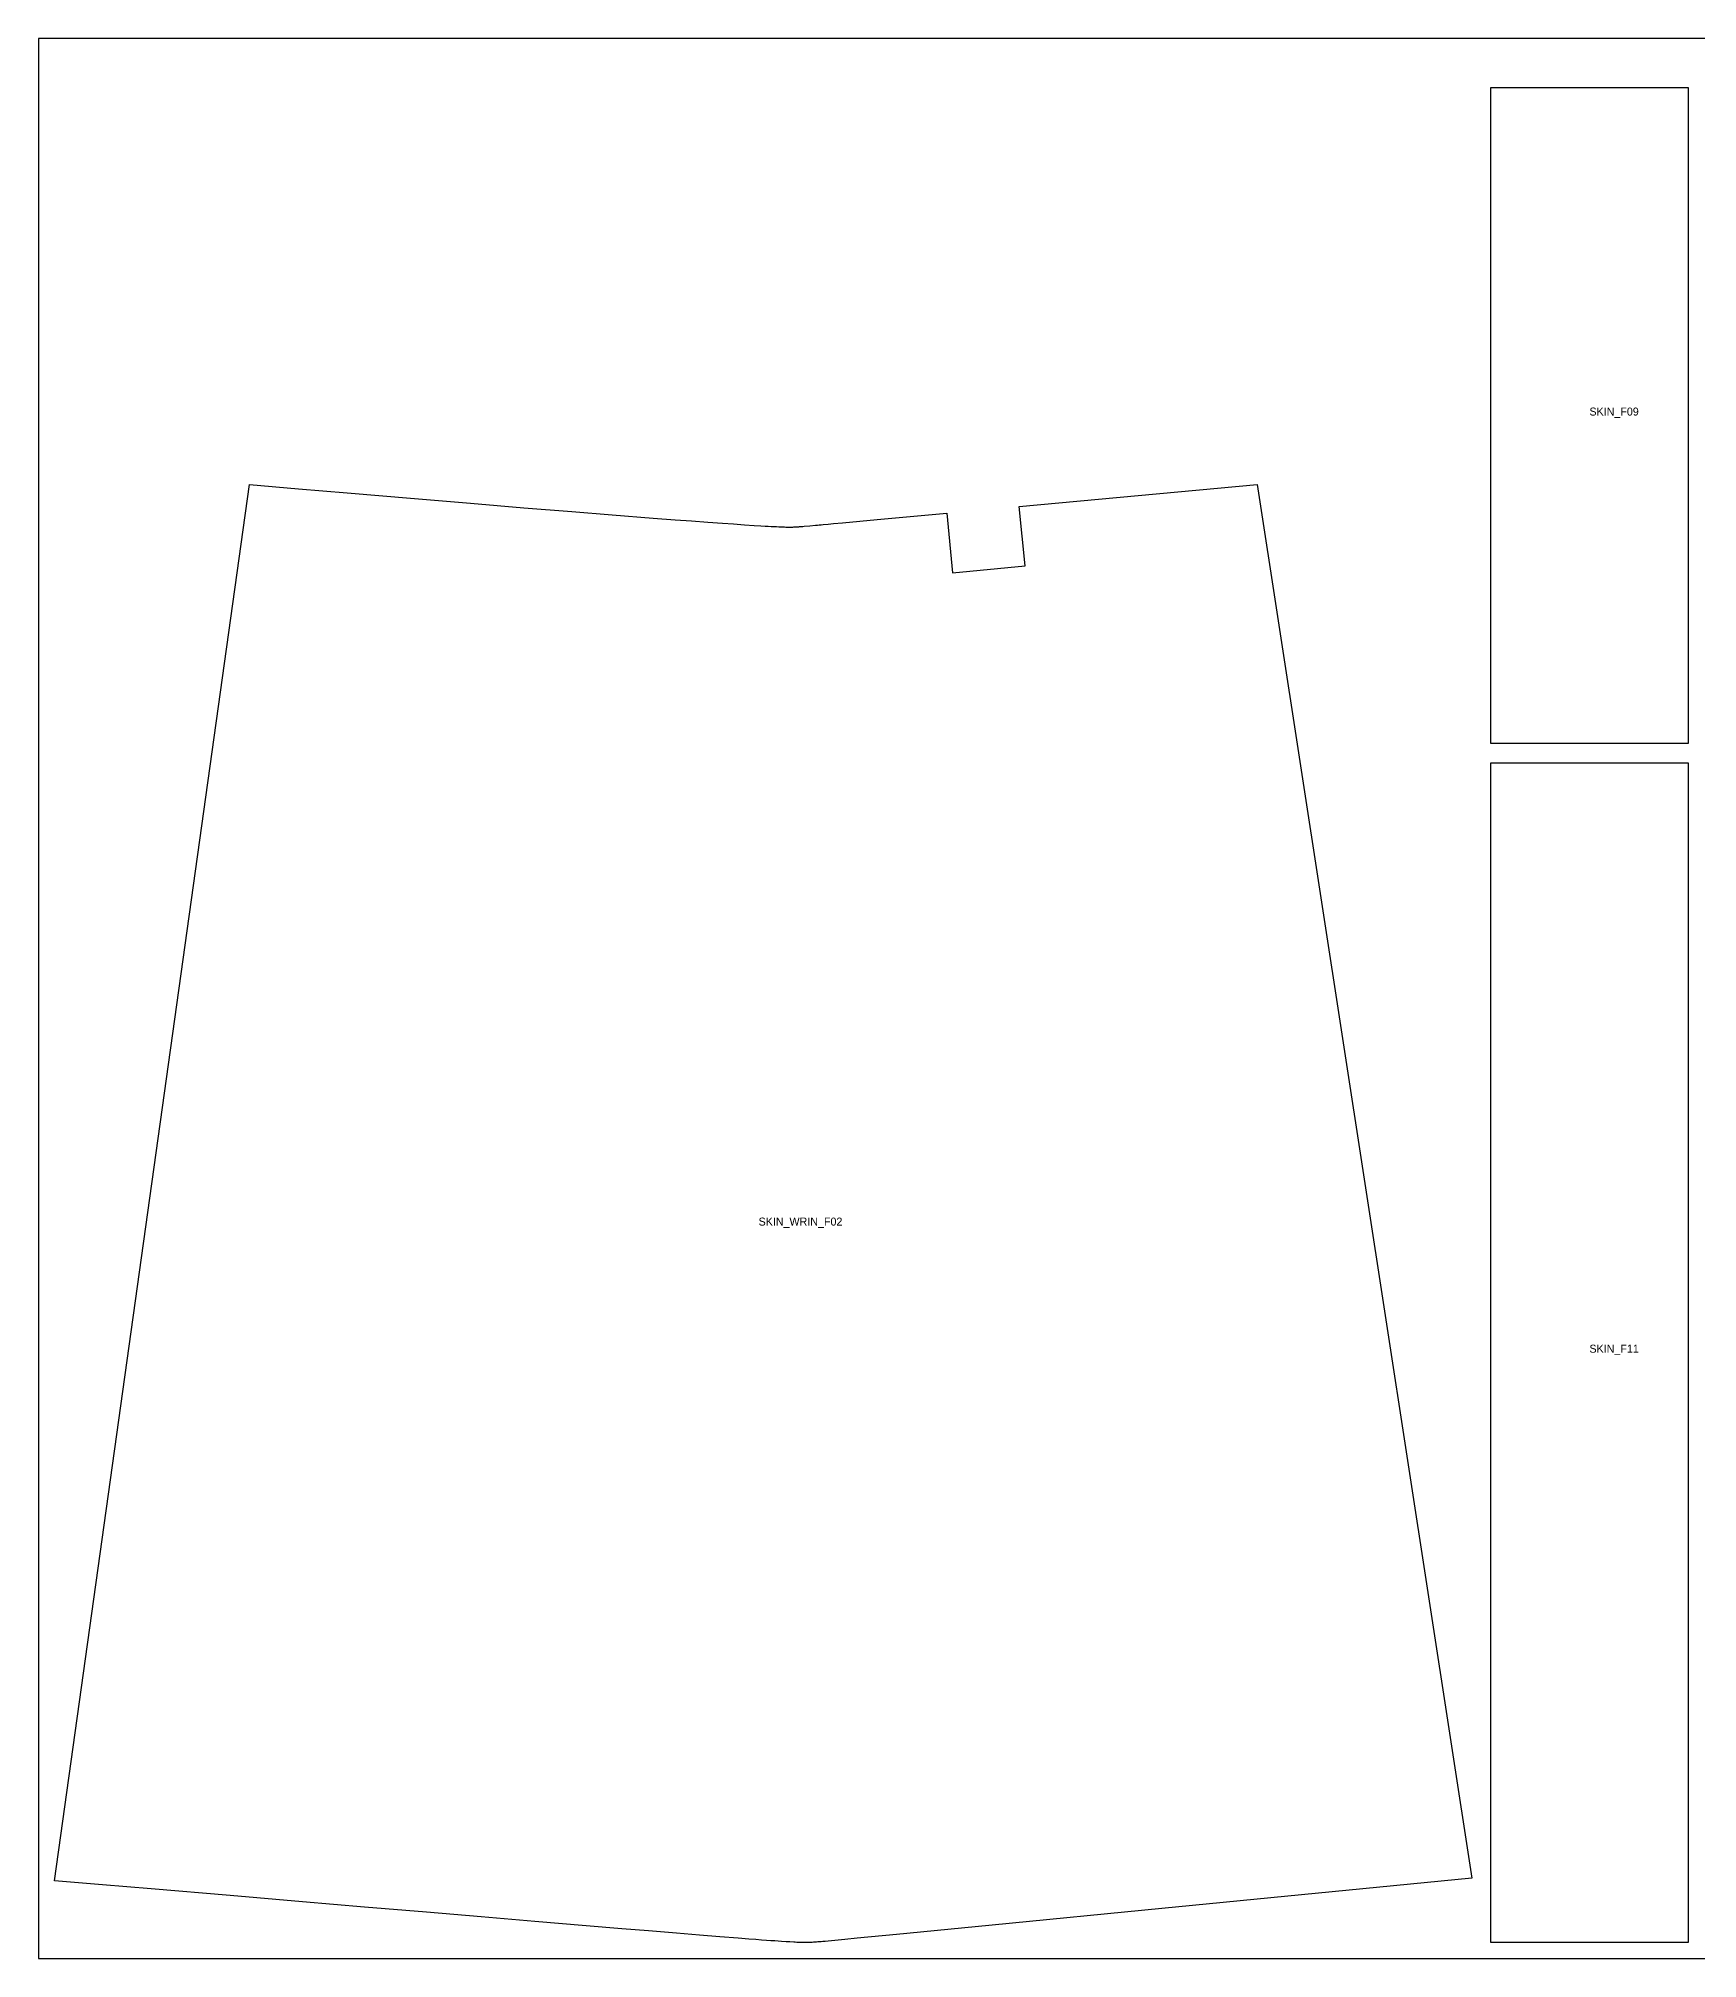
# Model space of a CAD drawing. Header units: millimetres. Extents: x 0 to 1000, y 0 to 600.
# Drawn here: x 0 to 519, y 0 to 600 of the extents above; entities that cross this region are included whole.
import ezdxf

# ---------------------------------------------------------------- set-up
doc = ezdxf.new("R2010")
doc.units = ezdxf.units.MM
for name, color, linetype in [('CUT', 7, 'Continuous'), ('MARK', 3, 'Continuous'), ('STOCK_REFERENCE_DO_NOT_CUT', 8, 'Continuous')]:
    doc.layers.add(name, color=color, linetype=linetype)

msp = doc.modelspace()

# ---------------------------------------------------------------- linework, layer by layer
at = {"layer": 'CUT'}
for points in [[(454.055, 584.65), (458.16357, 584.65), (462.27214, 584.65), (466.38071, 584.65), (470.48929, 584.65), (474.59786, 584.65), (478.70643, 584.65), (482.815, 584.65), (486.92357, 584.65), (491.03214, 584.65), (495.14071, 584.65), (499.24929, 584.65), (503.35786, 584.65), (507.46643, 584.65), (511.575, 584.65), (515.68357, 584.65), (515.68357, 379.65), (511.575, 379.65), (507.46643, 379.65), (503.35786, 379.65), (499.24929, 379.65), (495.14071, 379.65), (491.03214, 379.65), (486.92357, 379.65), (482.815, 379.65), (478.70643, 379.65), (474.59786, 379.65), (470.48929, 379.65), (466.38071, 379.65), (462.27214, 379.65), (458.16357, 379.65), (454.055, 379.65)], [(306.6345, 453.74514), (380.97081, 460.62433), (448.05481, 25.10671), (351.19046, 15.66351), (298.18392, 10.47564), (284.26091, 9.11119), (268.26451, 7.546), (255.95929, 6.34751), (252.06177, 5.971), (246.83859, 5.47884), (245.90055, 5.39245), (245.25672, 5.334), (244.69166, 5.285), (244.18754, 5.24364), (243.68815, 5.20481), (243.23873, 5.17116), (242.71977, 5.13413), (242.275, 5.10452), (241.86013, 5.07859), (241.48789, 5.0572), (241.17085, 5.04115), (240.8845, 5.02874), (240.71779, 5.02226), (240.54458, 5.0162), (240.37217, 5.01058), (240.26562, 5.00792), (240.13148, 5.0052), (239.99488, 5.00298), (239.85588, 5.00132), (239.71451, 5.0003), (239.57097, 5), (239.42543, 5.00051), (239.27787, 5.00166), (239.12816, 5.00339), (238.97577, 5.00551), (238.8203, 5.00855), (238.66144, 5.01324), (238.49887, 5.01855), (238.27607, 5.02635), (238.01688, 5.03604), (237.74834, 5.0468), (237.46934, 5.05948), (237.07949, 5.07915), (236.61409, 5.10507), (236.12185, 5.13267), (234.87497, 5.20659), (233.74376, 5.27595), (232.3111, 5.36492), (231.2443, 5.43303), (230.24979, 5.49987), (228.94152, 5.59257), (227.57547, 5.69189), (226.07815, 5.80308), (224.26313, 5.9397), (222.11837, 6.10377), (218.76228, 6.36602), (213.07473, 6.81757), (206.71931, 7.33122), (199.51802, 7.92029), (190.67355, 8.65279), (182.37726, 9.34452), (171.28394, 10.27465), (155.15991, 11.62932), (138.45555, 13.03611), (121.32224, 14.48241), (101.96637, 16.11785), (82.57315, 17.76111), (60.00118, 19.67266), (35.2123, 21.77776), (20.06284, 23.06668), (5, 24.34904), (66.03657, 460.62433), (81.28456, 459.30566), (96.52509, 457.99936), (117.57445, 456.20968), (135.04594, 454.74029), (151.70914, 453.36097), (166.80774, 452.1355), (179.40577, 451.13468), (192.22992, 450.12332), (199.04912, 449.59954), (204.18777, 449.21513), (209.32418, 448.83676), (213.87343, 448.51299), (217.28397, 448.27541), (220.69967, 448.04631), (223.74832, 447.84843), (225.78971, 447.71969), (227.15146, 447.63754), (228.17018, 447.57908), (229.07598, 447.52963), (230.08934, 447.47734), (230.76788, 447.44343), (231.4273, 447.41255), (232.31937, 447.37333), (232.8613, 447.35284), (233.26663, 447.33748), (233.62787, 447.32467), (233.86992, 447.31727), (234.05172, 447.31249), (234.21341, 447.30903), (234.3348, 447.30676), (234.45641, 447.3048), (234.57832, 447.30337), (234.70032, 447.30269), (234.82219, 447.3025), (234.94381, 447.30277), (235.06512, 447.30378), (235.18623, 447.30552), (235.29218, 447.3077), (235.40965, 447.31094), (235.55542, 447.31566), (235.8454, 447.32658), (236.13346, 447.33885), (236.42132, 447.35292), (236.74253, 447.36965), (237.06116, 447.38769), (237.30051, 447.40147), (237.53921, 447.41655), (237.77016, 447.43242), (237.96041, 447.44606), (238.17156, 447.46221), (238.4063, 447.48086), (238.69589, 447.50471), (238.98382, 447.5292), (239.42112, 447.56729), (241.17971, 447.72372), (242.9402, 447.88252), (243.51302, 447.9347), (244.08612, 447.98779), (244.66163, 448.04108), (245.36085, 448.10497), (246.87702, 448.24601), (248.52293, 448.40107), (251.35691, 448.66228), (262.2291, 449.66225), (283.9864, 451.65409), (285.76406, 432.97908), (308.44788, 435.17846)], [(454.055, 5), (454.055, 373.65), (458.16357, 373.65), (462.27214, 373.65), (466.38071, 373.65), (470.48929, 373.65), (474.59786, 373.65), (478.70643, 373.65), (482.815, 373.65), (486.92357, 373.65), (491.03214, 373.65), (495.14071, 373.65), (499.24929, 373.65), (503.35786, 373.65), (507.46643, 373.65), (511.575, 373.65), (515.68357, 373.65), (515.68357, 5), (511.575, 5), (507.46643, 5), (503.35786, 5), (499.24929, 5), (495.14071, 5), (491.03214, 5), (486.92357, 5), (482.815, 5), (478.70643, 5), (474.59786, 5), (470.48929, 5), (466.38071, 5), (462.27214, 5), (458.16357, 5)]]:
    msp.add_lwpolyline(points, close=True, dxfattribs=at)
at = {"layer": 'STOCK_REFERENCE_DO_NOT_CUT'}
msp.add_lwpolyline([(0, 0), (1000, 0), (1000, 600), (0, 600)], close=True, dxfattribs=at)

# ---------------------------------------------------------------- texts
at = {"layer": 'MARK'}
for s, p in [('SKIN_F09', (484.86928, 482.15)), ('SKIN_WRIN_F02', (225.1397, 229.0429)), ('SKIN_F11', (484.86928, 189.325))]:
    msp.add_text(s, height=2.5, dxfattribs=at).set_placement(p)

doc.saveas('drawing.dxf')
